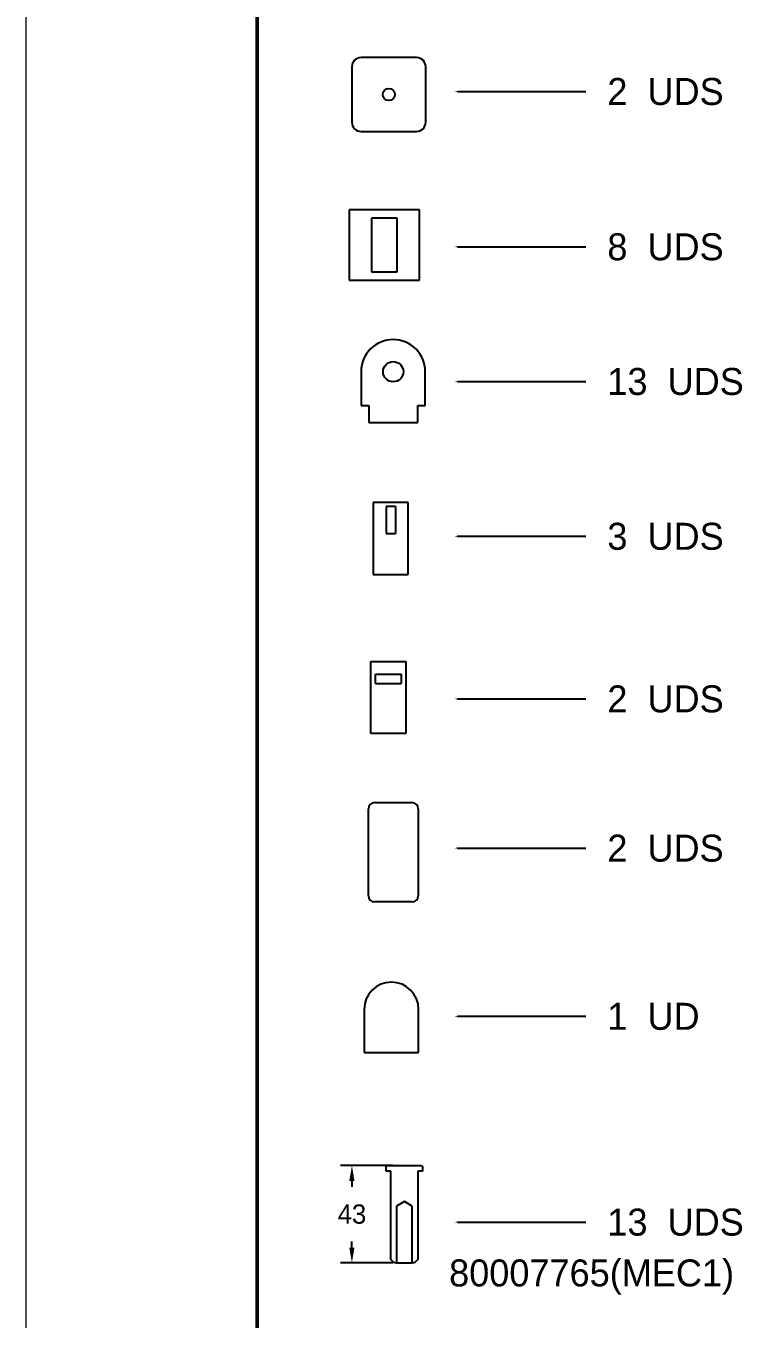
# Model space of a CAD drawing. Header units: millimetres. Extents: x -7982 to 6300, y -38 to 5016.
# Drawn here: x 0 to 929, y 1511 to 3187 of the extents above; entities that cross this region are included whole.
import ezdxf
from ezdxf import colors
from ezdxf.entities.mleader import LeaderData, LeaderLine
from ezdxf.math import Vec2, Vec3

# ---------------------------------------------------------------- set-up
doc = ezdxf.new("R2010")
doc.units = ezdxf.units.MM
doc.header["$LTSCALE"] = 15
doc.header["$PDSIZE"] = -1
doc.dimstyles.new('ISO-25', dxfattribs={"dimtxt": 2.5, "dimasz": 2.5, "dimexe": 1.25, "dimexo": 0.625, "dimtad": 1, "dimtxsty": 'Standard', "dimcen": 2.5, "dimadec": 0, "dimazin": 0, "dimtfac": 1, "dimtmove": 0, "dimatfit": 3, "dimfxl": 1, "dimarcsym": 0})

# ---------------------------------------------------------------- blocks, each defined once
blk = doc.blocks.new('*D31')
at = {"color": 0, "lineweight": -2, "transparency": 16777216}
for p, q in [((475.7, 1709.9), (407.7, 1709.9)), ((422.7, 1689.9), (422.7, 1682.1)), ((422.7, 1603.5), (422.7, 1611.4)), ((475.7, 1583.5), (407.7, 1583.5))]:
    blk.add_line(p, q, dxfattribs=at)
at = {"color": 0, "transparency": 16777216}
for points in [[(419.3, 1689.9), (426, 1689.9), (422.7, 1709.9)], [(419.3, 1603.5), (426, 1603.5), (422.7, 1583.5)]]:
    blk.add_solid(points, dxfattribs=at)
at = {"layer": 'Defpoints', "color": 0, "transparency": 16777216}
for p in [(490.7, 1709.9), (422.7, 1583.5), (490.7, 1583.5)]:
    blk.add_point(p, dxfattribs=at)
at = {"color": 0, "transparency": 16777216, "insert": (422.7, 1646.7), "char_height": 52.5, "attachment_point": 5}
blk.add_mtext('{\\H0.47619x;43}', dxfattribs=at)

msp = doc.modelspace()

# ---------------------------------------------------------------- linework, layer by layer
at = {"color": 7, "linetype": 'Continuous', "lineweight": 18}
msp.add_line((0, 4455), (0, -0.02), dxfattribs=at)
at = {"color": 7, "linetype": 'Continuous', "lineweight": 50}
msp.add_line((300, 150), (300, 4305), dxfattribs=at)
at = {"color": 7, "linetype": 'Continuous'}
for p, q in [((506.39, 3146.22), (434.54, 3146.22)), ((422.57, 3134.25), (422.57, 3062.4)), ((518.36, 3062.4), (518.36, 3134.25)), ((434.54, 3050.43), (506.39, 3050.43)), ((438.6, 1912.25), (438.6, 1856.54)), ((509.18, 1856.54), (509.18, 1912.25)), ((438.6, 1856.54), (509.18, 1856.54))]:
    msp.add_line(p, q, dxfattribs=at)
at = {"color": 7, "linetype": 'Continuous', "lineweight": 25}
for p, q in [((510.21, 2948.68), (419.21, 2948.68)), ((419.21, 2948.68), (419.21, 2857.68)), ((481.47, 2937.91), (447.95, 2937.91)), ((447.95, 2937.91), (447.95, 2868.46)), ((481.47, 2868.46), (481.47, 2937.91)), ((510.21, 2857.68), (510.21, 2948.68)), ((447.95, 2868.46), (481.47, 2868.46)), ((419.21, 2857.68), (510.21, 2857.68)), ((434.57, 2739.03), (434.57, 2695.21)), ((517.84, 2695.21), (517.84, 2739.03)), ((434.57, 2695.21), (444.43, 2695.21)), ((444.43, 2695.21), (444.43, 2673.3)), ((507.98, 2673.3), (507.98, 2695.21)), ((507.98, 2695.21), (517.84, 2695.21)), ((444.43, 2673.3), (507.98, 2673.3)), ((495.82, 2569.54), (450.32, 2569.54)), ((450.32, 2569.54), (450.32, 2476.14)), ((495.82, 2476.14), (495.82, 2569.54)), ((479.12, 2564.15), (467.02, 2564.15)), ((467.02, 2529.42), (479.12, 2529.42)), ((450.32, 2476.14), (495.82, 2476.14)), ((447.1, 2269.98), (447.1, 2363.38)), ((447.1, 2363.38), (492.6, 2363.38)), ((492.6, 2363.38), (492.6, 2269.98)), ((453.09, 2334.58), (453.09, 2346.68)), ((486.62, 2346.68), (486.62, 2334.58)), ((492.6, 2269.98), (447.1, 2269.98)), ((452.25, 2180.29), (500.52, 2180.29)), ((444.2, 2059.61), (444.2, 2172.24)), ((508.57, 2172.24), (508.57, 2059.61)), ((500.52, 2051.56), (452.25, 2051.56)), ((467.15, 1708.48), (468.62, 1709.95)), ((467.15, 1702.6), (467.15, 1708.48)), ((473.03, 1702.6), (467.15, 1702.6)), ((468.62, 1709.95), (512.72, 1709.95)), ((473.03, 1587.95), (473.03, 1702.6)), ((508.31, 1702.6), (508.31, 1587.95)), ((514.19, 1702.6), (508.31, 1702.6)), ((512.72, 1709.95), (514.19, 1708.48)), ((514.19, 1708.48), (514.19, 1702.6)), ((490.67, 1663.04), (480.67, 1657.03)), ((500.66, 1657.03), (490.67, 1663.04)), ((480.67, 1657.03), (480.67, 1583.54)), ((500.66, 1583.54), (500.66, 1657.03)), ((477.44, 1583.54), (473.03, 1587.95)), ((480.67, 1583.54), (477.44, 1583.54)), ((480.67, 1583.54), (500.66, 1583.54)), ((503.9, 1583.54), (500.66, 1583.54)), ((508.31, 1587.95), (503.9, 1583.54))]:
    msp.add_line(p, q, dxfattribs=at)
for p, q in [((467.02, 2564.15), (467.02, 2529.42)), ((479.12, 2564.15), (479.12, 2529.42)), ((453.09, 2346.68), (486.62, 2346.68)), ((453.09, 2334.58), (486.62, 2334.58))]:
    msp.add_line(p, q)
at = {"color": 7, "linetype": 'Continuous'}
msp.add_circle((470.47, 3098.32), 7.9, dxfattribs=at)
at = {"color": 7, "linetype": 'Continuous', "lineweight": 25}
msp.add_circle((476.2, 2739.03), 13.15, dxfattribs=at)
at = {"color": 7, "linetype": 'Continuous'}
for centre, radius, start, end in [((434.54, 3134.25), 11.97, 90, 180), ((506.39, 3134.25), 11.97, 0, 90), ((434.54, 3062.4), 11.97, 180, 270), ((506.39, 3062.4), 11.97, 270, 0), ((473.89, 1912.25), 35.29, 0, 180)]:
    msp.add_arc(centre, radius, start, end, dxfattribs=at)
at = {"color": 7, "linetype": 'Continuous', "lineweight": 25}
for centre, radius, start, end in [((476.2, 2739.03), 41.63, 0, 180), ((452.25, 2172.24), 8.05, 90, 180), ((500.52, 2172.24), 8.05, 0, 90), ((452.25, 2059.61), 8.05, 180, 270), ((500.52, 2059.61), 8.05, 270, 0)]:
    msp.add_arc(centre, radius, start, end, dxfattribs=at)

# ---------------------------------------------------------------- texts
at = {"insert": (548.69, 1588.07), "char_height": 35, "attachment_point": 1}
msp.add_mtext_dynamic_manual_height_columns('80007765(MEC1)', width=128.8241, gutter_width=262.5, heights=[0], dxfattribs=at)

# ---------------------------------------------------------------- dimensions: what is measured, and where the dimension line sits
dim = msp.add_linear_dim(base=(422.67, 1583.54), p1=(490.67, 1709.95), p2=(490.67, 1583.54), angle=90, text='{\\H0.47619x;43}', dimstyle='ISO-25', override={"dimtxt": 52.5, "dimasz": 20, "dimexe": 15, "dimexo": 15, "dimgap": 22.86, "dimtih": 1, "dimtoh": 1, "dimdec": 1, "dimzin": 0, "dimadec": 2, "dimtdec": 1, "dimtzin": 0})
dim.commit()
dim.dimension.update_dxf_attribs({"geometry": '*D31', "text_midpoint": (422.67, 1646.74), "dimtype": 160})

# ---------------------------------------------------------------- leaders
ml = msp.add_multileader_mtext('Standard')
ml.set_content('  4  UDS', color=256)
ml.set_leader_properties()
ml.build(insert=Vec2(0, 0))
ml.multileader.update_dxf_attribs({"text_right_attachment_type": 6, "dogleg_length": 10})
ctx = ml.context
ctx.base_point, ctx.char_height, ctx.plane_origin = Vec3(725.83, 3261.2), 35, Vec3(555.49, 3261.2)
ctx.right_attachment = 6
notes = []
notes.append((ctx, [(0, (1, 1, 0), (715.83, 3261.2), (1, 0), 10, [(0, [(555.49, 3261.2)], 0, [])])]))
ctx.mtext.insert, ctx.mtext.line_spacing_factor, ctx.mtext.flow_direction = Vec3(727.83, 3278.7), 1.5, 5
ml = msp.add_multileader_mtext('Standard')
ml.set_content('  2  UDS', color=256)
ml.set_leader_properties()
ml.build(insert=Vec2(0, 0))
ml.multileader.update_dxf_attribs({"text_right_attachment_type": 6, "dogleg_length": 10})
ctx = ml.context
ctx.base_point, ctx.char_height, ctx.plane_origin = Vec3(725.83, 3102.31), 35, Vec3(555.49, 3102.31)
ctx.right_attachment = 6
notes.append((ctx, [(0, (1, 1, 0), (715.83, 3102.31), (1, 0), 10, [(0, [(555.49, 3102.31)], 0, [])])]))
ctx.mtext.insert, ctx.mtext.line_spacing_factor, ctx.mtext.flow_direction = Vec3(727.83, 3119.81), 1.5, 5
ml = msp.add_multileader_mtext('Standard')
ml.set_content('  8  UDS', color=256)
ml.set_leader_properties()
ml.build(insert=Vec2(0, 0))
ml.multileader.update_dxf_attribs({"text_right_attachment_type": 6, "dogleg_length": 10})
ctx = ml.context
ctx.base_point, ctx.char_height, ctx.plane_origin = Vec3(725.83, 2900.96), 35, Vec3(555.49, 2900.96)
ctx.right_attachment = 6
notes.append((ctx, [(0, (1, 1, 0), (715.83, 2900.96), (1, 0), 10, [(0, [(555.49, 2900.96)], 0, [])])]))
ctx.mtext.insert, ctx.mtext.line_spacing_factor, ctx.mtext.flow_direction = Vec3(727.83, 2918.46), 1.5, 5
ml = msp.add_multileader_mtext('Standard')
ml.set_content('  13  UDS', color=256)
ml.set_leader_properties()
ml.build(insert=Vec2(0, 0))
ml.multileader.update_dxf_attribs({"text_right_attachment_type": 6, "dogleg_length": 10})
ctx = ml.context
ctx.base_point, ctx.char_height, ctx.plane_origin = Vec3(725.83, 2726.34), 35, Vec3(555.49, 2726.34)
ctx.right_attachment = 6
notes.append((ctx, [(0, (1, 1, 0), (715.83, 2726.34), (1, 0), 10, [(0, [(555.49, 2726.34)], 0, [])])]))
ctx.mtext.insert, ctx.mtext.line_spacing_factor, ctx.mtext.flow_direction = Vec3(727.83, 2743.84), 1.5, 5
ml = msp.add_multileader_mtext('Standard')
ml.set_content('  3  UDS', color=256)
ml.set_leader_properties()
ml.build(insert=Vec2(0, 0))
ml.multileader.update_dxf_attribs({"text_right_attachment_type": 6, "dogleg_length": 10})
ctx = ml.context
ctx.base_point, ctx.char_height, ctx.plane_origin = Vec3(725.83, 2525.61), 35, Vec3(555.49, 2525.61)
ctx.right_attachment = 6
notes.append((ctx, [(0, (1, 1, 0), (715.83, 2525.61), (1, 0), 10, [(0, [(555.49, 2525.61)], 0, [])])]))
ctx.mtext.insert, ctx.mtext.line_spacing_factor, ctx.mtext.flow_direction = Vec3(727.83, 2543.11), 1.5, 5
ml = msp.add_multileader_mtext('Standard')
ml.set_content('  2  UDS', color=256)
ml.set_leader_properties()
ml.build(insert=Vec2(0, 0))
ml.multileader.update_dxf_attribs({"text_right_attachment_type": 6, "dogleg_length": 10})
ctx = ml.context
ctx.base_point, ctx.char_height, ctx.plane_origin = Vec3(725.83, 2314.82), 35, Vec3(555.49, 2314.82)
ctx.right_attachment = 6
notes.append((ctx, [(0, (1, 1, 0), (715.83, 2314.82), (1, 0), 10, [(0, [(555.49, 2314.82)], 0, [])])]))
ctx.mtext.insert, ctx.mtext.line_spacing_factor, ctx.mtext.flow_direction = Vec3(727.83, 2332.32), 1.5, 5
ml = msp.add_multileader_mtext('Standard')
ml.set_content('  2  UDS', color=256)
ml.set_leader_properties()
ml.build(insert=Vec2(0, 0))
ml.multileader.update_dxf_attribs({"text_right_attachment_type": 6, "dogleg_length": 10})
ctx = ml.context
ctx.base_point, ctx.char_height, ctx.plane_origin = Vec3(725.83, 2121.32), 35, Vec3(555.49, 2121.32)
ctx.right_attachment = 6
notes.append((ctx, [(0, (1, 1, 0), (715.83, 2121.32), (1, 0), 10, [(0, [(555.49, 2121.32)], 0, [])])]))
ctx.mtext.insert, ctx.mtext.line_spacing_factor, ctx.mtext.flow_direction = Vec3(727.83, 2138.82), 1.5, 5
ml = msp.add_multileader_mtext('Standard')
ml.set_content('  1  UD', color=256)
ml.set_leader_properties()
ml.build(insert=Vec2(0, 0))
ml.multileader.update_dxf_attribs({"text_right_attachment_type": 6, "dogleg_length": 10})
ctx = ml.context
ctx.base_point, ctx.char_height, ctx.plane_origin = Vec3(725.83, 1903.27), 35, Vec3(555.49, 1903.27)
ctx.right_attachment = 6
notes.append((ctx, [(0, (1, 1, 0), (715.83, 1903.27), (1, 0), 10, [(0, [(555.49, 1903.27)], 0, [])])]))
ctx.mtext.insert, ctx.mtext.line_spacing_factor, ctx.mtext.flow_direction = Vec3(727.83, 1920.77), 1.5, 5
ml = msp.add_multileader_mtext('Standard')
ml.set_content('  13  UDS', color=256)
ml.set_leader_properties()
ml.build(insert=Vec2(0, 0))
ml.multileader.update_dxf_attribs({"text_right_attachment_type": 6, "dogleg_length": 10})
ctx = ml.context
ctx.base_point, ctx.char_height, ctx.plane_origin = Vec3(725.83, 1636.47), 35, Vec3(555.49, 1636.47)
ctx.right_attachment = 6
notes.append((ctx, [(0, (1, 1, 0), (715.83, 1636.47), (1, 0), 10, [(0, [(555.49, 1636.47)], 0, [])])]))
ctx.mtext.insert, ctx.mtext.line_spacing_factor, ctx.mtext.flow_direction = Vec3(727.83, 1653.97), 1.5, 5
for ctx, leaders in notes:
    for number, flags, end, landing, length, lines in leaders:
        leader = LeaderData()
        leader.index, (leader.has_last_leader_line, leader.has_dogleg_vector, leader.attachment_direction) = number, flags
        leader.last_leader_point, leader.dogleg_vector, leader.dogleg_length = Vec3(end), Vec3(landing), length
        for number, points, colour, breaks in lines:
            line = LeaderLine()
            line.index, line.vertices, line.color, line.breaks = number, Vec3.list(points), colors.encode_raw_color(colour), breaks
            leader.lines.append(line)
        ctx.leaders.append(leader)

doc.saveas('drawing.dxf')
